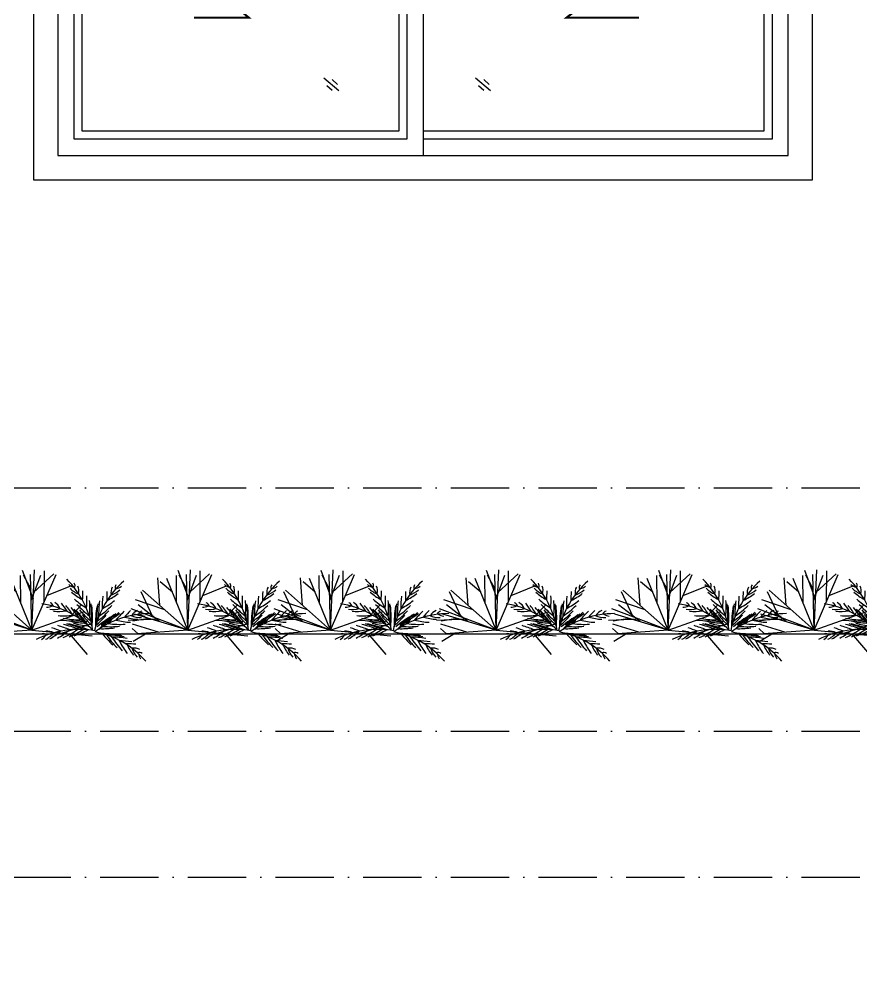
# Model space of a CAD drawing. Header units: millimetres. Extents: x -620 to 116137, y -21481 to 17722.
# Drawn here: x 39591 to 42185, y -18495 to -15508 of the extents above; entities that cross this region are included whole.
import ezdxf
from ezdxf.enums import TextEntityAlignment as Align
from ezdxf.xclip import XClip

# ---------------------------------------------------------------- set-up
doc = ezdxf.new("R2010")
doc.units = ezdxf.units.MM
doc.header["$LTSCALE"] = 150
doc.header["$XCLIPFRAME"] = 2
doc.linetypes.add('ACAD_ISO10W100', pattern=[18, 12, -3, 0, -3])
doc.linetypes.add('HIDDEN', pattern=[0])
for name, color, linetype in [('ad-Door', 11, 'Continuous'), ('ad-Elevation 10', 8, 'Continuous'), ('ad-Grid', 8, 'ACAD_ISO10W100'), ('ad-Text Main_Door&window Label', 7, 'Continuous'), ('ad-Wall hatch', 8, 'Continuous')]:
    doc.layers.add(name, color=color, linetype=linetype)
doc.layers.add('ad-Landscape', color=7, linetype='Continuous', true_color=0x007f00)
doc.styles.add('6 U T S R N_Typical Floor Plan$0$3BHK-E(NB)$0$grid_text', font='verdana.ttf', dxfattribs={"width": 0.9})
doc.styles.get("Standard").update_dxf_attribs({"font": 'calibril.ttf'})

# ---------------------------------------------------------------- blocks, each defined once
blk = doc.blocks.new('zw$38DE')
at = {"layer": 'ad-Grid', "ltscale": 0.1}
for points in [[(-27431.1, 0), (0, 0)], [(-27431.1, -450), (0, -450)], [(-27431.1, -750), (-2459.8, -750), (-2319.6, -1093), (0, -1093)], [(-27431.1, -1200), (-2459.8, -1200), (-2319.6, -1543), (0, -1543)]]:
    blk.add_lwpolyline(points, dxfattribs=at)
blk = doc.blocks.new('A$C21625DEA')
at = {"layer": 'ad-Wall hatch'}
for p, q in [((0, 0), (46.1, 39.6)), ((4.3, 19.8), (20.9, 34.6)), ((20.7, 1.3), (37.4, 16))]:
    blk.add_line(p, q, dxfattribs=at)
blk = doc.blocks.new('hejhf')
at = {"layer": 'ad-Door', "linetype": 'HIDDEN', "ltscale": 300}
blk.add_lwpolyline([(35196.8, 30880), (35228.6, 30880), (35228.6, 30709.6), (35196.8, 30709.6)], close=True, dxfattribs=at)
at = {"layer": 'ad-Door'}
blk.add_lwpolyline([(35204.5, 30818.4), (35220.9, 30818.4), (35220.9, 30721.7), (35204.5, 30721.7)], close=True, dxfattribs=at)
blk = doc.blocks.new('6 U T S R N_Typical Floor Plan$0$ad_Window Tag')
blk.add_circle((0, 0), 150)
at = {"style": '6 U T S R N_Typical Floor Plan$0$3BHK-E(NB)$0$grid_text', "width": 0.9}
blk.add_attdef('D1', text='', height=125, dxfattribs=at).set_placement((0, 0), align=Align.MIDDLE_CENTER)
blk = doc.blocks.new('zw$E83C')
at = {"layer": 'ad-Door'}
for points in [[(2400, 1250), (0, 1250), (0, 0), (2400, 0)], [(2325, 1175), (75, 1175), (75, 75), (2325, 75)], [(125, 1125), (1150, 1125), (1150, 125), (125, 125)], [(150, 1100), (1125, 1100), (1125, 150), (150, 150)]]:
    blk.add_lwpolyline(points, close=True, dxfattribs=at)
for points in [[(1200, 1175), (1200, 75)], [(1200, 1125), (2275, 1125), (2275, 125), (1200, 125)], [(1200, 1100), (2250, 1100), (2250, 150), (1200, 150)]]:
    blk.add_lwpolyline(points, dxfattribs=at)
at = {"layer": 'ad-Door', "const_width": 6.39, "elevation": 0}
for points in [[(618.9, 535.8), (663.3, 499.6), (494.2, 499.6)], [(1688.8, 535.7), (1642, 499.6), (1865.7, 499.6)]]:
    blk.add_lwpolyline(points, dxfattribs=at)
at = {"xscale": -1}
for p in [(35312.7, -30169.8), (37512.7, -30169.8)]:
    blk.add_blockref('hejhf', p, dxfattribs=at)
at = {"layer": 'ad-Elevation 10', "xscale": -1}
for p in [(335.2, 884.5, 0), (1948.5, 884.5), (940.7, 273.8, 0), (1408, 273.8)]:
    blk.add_blockref('A$C21625DEA', p, dxfattribs=at)
at = {"layer": 'ad-Text Main_Door&window Label'}
ref = blk.add_blockref('6 U T S R N_Typical Floor Plan$0$ad_Window Tag', (1470.4, 654.8), dxfattribs=dict(at, xscale=-0.9, yscale=0.9, zscale=0.9))
ref.add_attrib('D1', 'W1', dxfattribs={"height": 101.25, "style": '6 U T S R N_Typical Floor Plan$0$3BHK-E(NB)$0$grid_text'}).set_placement((1469.4, 652.7), align=Align.MIDDLE_CENTER)
at = {"layer": 'ad-Text Main_Door&window Label', "linetype": 'Continuous', "char_height": 25, "width": 146.471, "attachment_point": 5}
for insert in [(547.3, 542.8, 0), (1775.8, 542.8, 0)]:
    blk.add_mtext('SLIDING', dxfattribs=dict(at, insert=insert))
blk = doc.blocks.new('zw$7371')
at = {"layer": 'ad-Elevation 10'}
blk.add_lwpolyline([(0, 0), (0, -3500), (10375, -3500), (10375, 0)], dxfattribs=at)
blk.add_blockref('zw$E83C', (1145, -2100))
blk = doc.blocks.new('TR12')
at = {"layer": 'ad-Landscape', "color": 0}
for p, q in [((0, 0), (-0.186, 2.116)), ((-0.116, 1.313), (0.501, 2.064)), ((0.296, 1.041), (0.159, 2.118)), ((-0.515, 0.899), (-0.651, 1.846)), ((-0.095, 1.078), (-0.608, 2.035)), ((-0.223, 1.417), (-0.553, 1.878)), ((0, 0), (-0.304, 1.934)), ((-0.161, 1.023), (0.05, 1.957)), ((0, 0), (0.581, 2.043)), ((0.361, 1.268), (1.204, 1.75)), ((-1.094, 0.735), (-1.292, 1.686)), ((-0.714, 1.244), (-1.186, 1.557)), ((0, 0), (-0.974, 1.698)), ((-1.285, 0.296), (-1.808, 1.114)), ((0, 0), (-1.763, 1.184)), ((1.279, 0.65), (1.615, 1.106)), ((-0.899, 0.603), (-1.965, 0.806)), ((0, 0), (1.745, 0.887)), ((0, 0), (-2.07, 0.477)), ((-1.023, 0.163), (-1.846, 0.653)), ((0.924, 0.469), (1.877, 0.557)), ((1.082, 0.04), (2.064, 0.503)), ((-1.055, 0.243), (-2.123, 0.051)), ((-1.416, 0.226), (-1.957, 0.055)), ((0, 0), (-1.933, 0.309)), ((0, 0), (-1.916, -0.402)), ((0, 0), (2.123, 0.079)), ((1.317, 0.049), (2.036, -0.605)), ((-1.014, -0.213), (-1.957, -0.049)), ((-1.715, -0.36), (-1.947, -0.205)), ((-1.404, -0.294), (-1.848, -0.647))]:
    blk.add_line(p, q, dxfattribs=at)
blk = doc.blocks.new('TR13')
at = {"layer": 'ad-Landscape'}
for centre, radius, start, end in [((2.274, 0.393), 2.308, 153.8471, 189.8045), ((0.175, 1.225), 0.119, 165.7556, 225.016), ((-0.039, 1.406), 0.275, 300.4086, 330.328), ((2.506, 1.862), 2.724, 198.1648, 203.115), ((0.279, 1.137), 0.284, 174.8554, 213.511), ((-1.075, 1.779), 1.451, 318.0291, 330.8083), ((-0.316, 1.395), 0.558, 309.4156, 336.9891), ((-2.009, -1.216), 2.308, 31.3349, 67.3424), ((-0.935, 1.07), 0.275, 250.8614, 280.7808), ((-0.719, 1.244), 0.558, 244.2003, 271.7738), ((-0.977, 0.793), 0.119, 356.1734, 55.4338), ((-0.997, 0.657), 0.284, 7.6784, 46.334), ((-3.15, -0.263), 2.724, 18.0744, 23.0247), ((-2.981, -0.412), 2.724, 18.0023, 24.6457), ((2.469, 1.428), 2.724, 194.9247, 203.2841), ((2.477, 1.638), 2.724, 196.5437, 203.1872), ((-2.031, 1.689), 2.391, 326.652, 336.6071), ((-1.375, 1.736), 1.774, 319.5294, 331.0874), ((2.005, -1.216), 2.308, 112.6576, 148.6651), ((2.977, -0.412), 2.724, 155.3543, 161.9977), ((3.146, -0.263), 2.724, 156.9753, 161.9256), ((0.714, 1.244), 0.558, 268.2262, 295.7997), ((0.993, 0.657), 0.284, 133.666, 172.3216), ((0.973, 0.793), 0.119, 124.5662, 183.8266), ((0.931, 1.07), 0.275, 259.2192, 289.1386), ((-0.401, 2.033), 1.451, 250.3811, 263.1603), ((-0.147, 2.198), 1.774, 250.102, 261.66), ((-2.836, -0.565), 2.724, 17.9053, 26.2647), ((-2.747, -0.676), 2.724, 17.8111, 27.5304), ((-2.685, -0.762), 2.724, 17.7148, 28.6944), ((2.484, 1.18), 2.724, 192.4951, 203.4746), ((2.474, 1.286), 2.724, 193.659, 203.3783), ((-1.909, 1.362), 2.194, 329.0112, 339.4033), ((2.432, -1.164), 2.724, 141.1023, 152.0818), ((2.681, -0.762), 2.724, 151.3056, 162.2852), ((2.509, -1.091), 2.724, 142.2662, 151.9855), ((2.743, -0.676), 2.724, 152.4696, 162.1889), ((2.616, -0.998), 2.724, 143.5319, 151.8914), ((2.832, -0.565), 2.724, 153.7353, 162.0947), ((0.143, 2.198), 1.774, 278.34, 289.898), ((0.397, 2.033), 1.451, 276.8397, 289.6189), ((-1.204, -0.017), 0.284, 45.1354, 83.791), ((-2.354, -2.058), 2.724, 55.5314, 60.4817), ((-2.168, -2.103), 2.724, 55.4593, 62.1027), ((-1.96, -2.136), 2.724, 55.3623, 63.7217), ((-1.822, -2.17), 2.724, 55.2681, 64.9875), ((0.378, 2.594), 2.391, 244.5823, 254.5374), ((-1.72, -2.2), 2.724, 55.1719, 66.1514), ((0.501, 2.268), 2.194, 241.7861, 252.1783), ((0.527, 1.842), 1.86, 238.7599, 250.0467), ((-1.648, 1.025), 1.86, 331.1427, 342.4295), ((-0.531, 1.842), 1.86, 289.9533, 301.2401), ((-0.505, 2.268), 2.194, 287.8217, 298.2139), ((-0.382, 2.594), 2.391, 285.4626, 295.4177), ((-0.926, -2.022), 2.2, 65.9785, 103.9755), ((-1.406, 0.348), 0.275, 288.3185, 318.2379), ((-1.27, 0.102), 0.119, 33.6304, 92.8909), ((-1.34, 0.618), 0.558, 281.6573, 309.2309), ((-1.568, 1.437), 1.451, 287.8381, 300.6174), ((-1.506, 1.693), 1.774, 287.559, 299.1171), ((-1.33, 2.326), 2.391, 282.0393, 291.9945), ((-1.034, 2.143), 2.194, 279.2432, 289.6353), ((-0.755, 1.82), 1.86, 276.2169, 287.5038), ((0.467, -2.181), 2.2, 63.0377, 101.5351), ((1.201, -2.533), 2.724, 100.8618, 111.8414), ((1.307, -2.526), 2.724, 102.0258, 111.7451), ((1.508, 1.853), 2.194, 237.3779, 247.7701), ((1.449, -2.524), 2.724, 103.2915, 111.6509), ((1.838, 1.966), 2.391, 235.0188, 244.9739), ((1.659, -2.538), 2.724, 104.9105, 111.5539), ((1.85, -2.536), 2.724, 106.5316, 111.4818), ((0.502, -2.259), 2.308, 102.0179, 139.5122), ((-0.562, -2.939), 2.724, 90.1721, 96.8155), ((-2.179, 0.559), 1.774, 322.2718, 333.8299), ((-0.372, -2.848), 2.724, 90.0751, 98.4345), ((-0.239, -2.797), 2.724, 89.9809, 99.7003), ((-2.395, 1.179), 2.391, 316.7521, 326.7073), ((-0.138, -2.764), 2.724, 89.8847, 100.8642), ((-2.047, 1.197), 2.194, 313.956, 324.3481), ((-1.633, 1.091), 1.86, 310.9297, 322.2166), ((1.163, 1.602), 1.86, 239.5095, 250.7963), ((1.867, 1.309), 1.774, 227.8962, 239.4542), ((1.869, 1.046), 1.451, 226.3959, 239.1751), ((1.463, 0.299), 0.558, 217.7824, 245.3559), ((1.188, -0.289), 0.284, 83.2222, 121.8778), ((1.28, -0.188), 0.119, 74.1224, 133.3828), ((1.467, 0.021), 0.275, 208.7754, 238.6948), ((-0.972, -0.722), 0.284, 79.8482, 118.5038), ((-1.445, -0.278), 0.558, 316.3701, 343.9437), ((-0.755, -3.055), 2.724, 90.2442, 95.1945), ((-2.099, 0.266), 1.451, 322.5509, 335.3302), ((-1.095, -0.662), 0.119, 68.3432, 127.6037), ((-1.346, -0.538), 0.275, 323.0313, 352.9507)]:
    blk.add_arc(centre, radius, start, end, dxfattribs=at)
blk = doc.blocks.new('A$C04069485')
at = {"layer": 'ad-Landscape', "color": 104, "xscale": 124.315801057205, "yscale": 124.315801057205, "zscale": 124.315801057205, "rotation": 337.6020414040115}
blk.add_blockref('TR13', (367, 10.6), dxfattribs=at)
at = {"layer": 'ad-Landscape', "xscale": 87.5639006525247, "yscale": 87.5639006525247, "zscale": 87.5639006525247, "rotation": 352.4468819518883}
blk.add_blockref('TR12', (174.5, 12.2), dxfattribs=at)
blk = doc.blocks.new('zw$6ABF')
at = {"layer": 'ad-Landscape'}
for p in [(2485.8, -450), (2965.8, -450), (3405.8, -450), (3915.8, -450), (4445.8, -450), (4895.8, -450)]:
    blk.add_blockref('A$C04069485', p, dxfattribs=at)

msp = doc.modelspace()

# ---------------------------------------------------------------- block references
ref = msp.add_blockref('zw$38DE', (55314.1, -16952.2))
XClip(ref).set_block_clipping_path([(-24388.2934201569, -2140.6281090205), (349.01197073, 5188.3683916222)])
for name, p in [('zw$7371', (38489.1, -13902.2)), ('zw$6ABF', (36969.1, -16952.2))]:
    msp.add_blockref(name, p)

doc.saveas('drawing.dxf')
